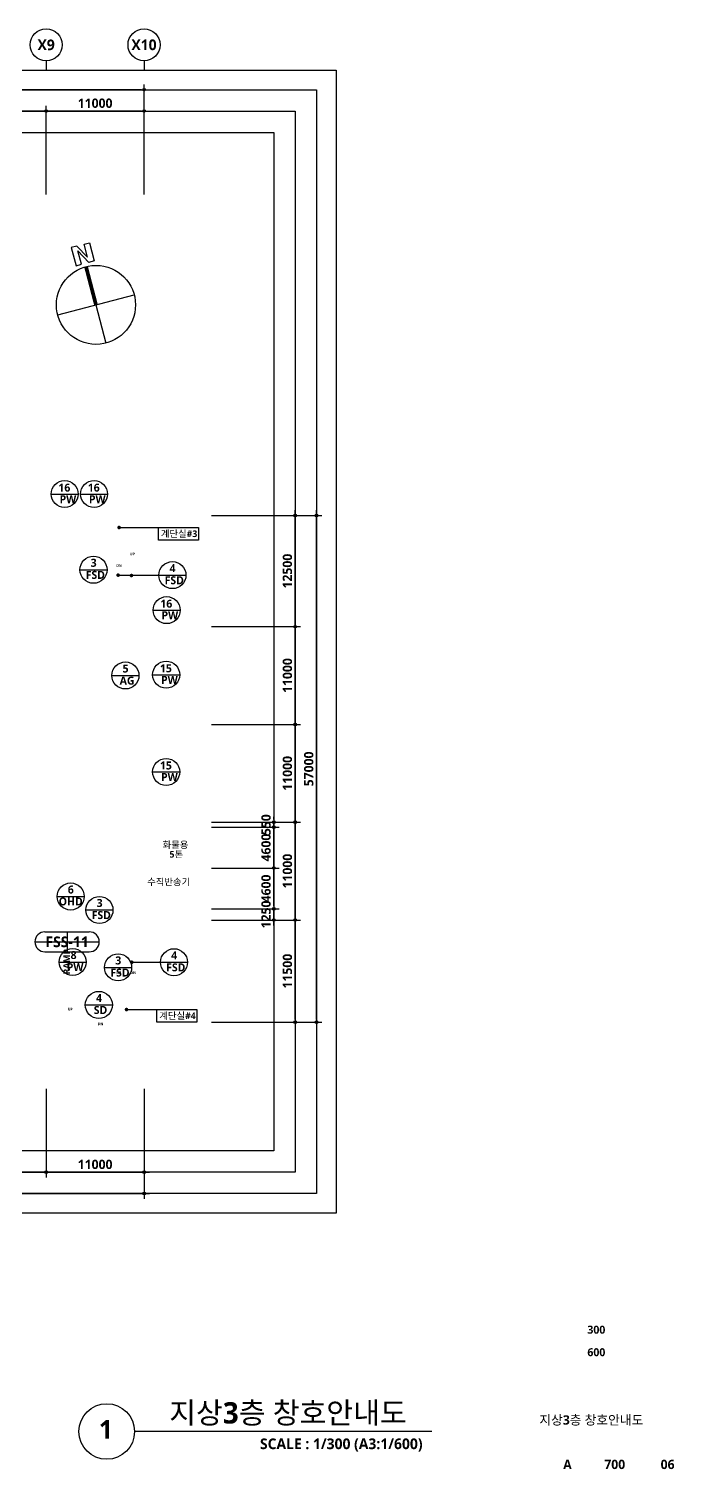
# Model space of a CAD drawing. Header units: millimetres. Extents: x 28132 to 190005487, y 7641 to 455456909.
# Drawn here: x 1177432 to 1249984, y 7641 to 169666 of the extents above; entities that cross this region are included whole.
import ezdxf
from ezdxf.enums import TextEntityAlignment as Align

# ---------------------------------------------------------------- set-up
doc = ezdxf.new("R2010")
doc.units = ezdxf.units.MM
doc.header["$LTSCALE"] = 400
doc.header["$MEASUREMENT"] = 0
doc.header["$PDSIZE"] = -10
doc.layers.get('0').update_dxf_attribs({"linetype": 'CONTINUOUS'})
doc.layers.get('Defpoints').update_dxf_attribs({"color": 153, "linetype": 'CONTINUOUS'})
for name, color, linetype in [('0_AW', 3, 'CONTINUOUS'), ('0_FSD', 1, 'CONTINUOUS'), ('0_FSS', 1, 'CONTINUOUS'), ('0_OHD', 2, 'CONTINUOUS'), ('0_SD', 4, 'CONTINUOUS'), ('0_SSD', 4, 'CONTINUOUS'), ('A-ANNO-TEXT2', 7, 'CONTINUOUS'), ('COL', 2, 'CONTINUOUS'), ('SYM', 8, 'CONTINUOUS'), ('X-SEC-종$0$A-ST-AXIS-BUB', 7, 'CONTINUOUS')]:
    doc.layers.add(name, color=color, linetype=linetype)
doc.layers.add('Defpoint', color=161, linetype='CONTINUOUS', plot=False)
doc.styles.add('SHP_신사리', font='NanumGothicBold.ttf')
doc.styles.add('송현플러스-돋움체', font='NanumGothicBold.ttf')
doc.dimstyles.new('SHP 600', dxfattribs={"dimscale": 300, "dimtxt": 3.5, "dimasz": 1, "dimexe": 2, "dimexo": 2, "dimgap": 1, "dimtad": 1, "dimdec": 0, "dimzin": 0, "dimdsep": 46, "dimtxsty": '송현플러스-돋움체', "dimblk": 'DIMDOT', "dimcen": 0.09, "dimclrt": 3, "dimadec": 0, "dimazin": 1, "dimtfac": 1, "dimtdec": 0, "dimtix": 1, "dimtmove": 2, "dimatfit": 0, "dimldrblk": 'DIMDOT', "dimfxl": 1, "dimtfillclr": 3, "dimtolj": 1, "dimtzin": 0, "dimarcsym": 0})

# ---------------------------------------------------------------- blocks, each defined once
blk = doc.blocks.new('DIMDOT')
at = {"color": 0}
blk.add_line((-2, 0), (2, 0), dxfattribs=at)
for radius in [0.5, 0.25]:
    blk.add_circle((0, 0), radius, dxfattribs=at)
blk = doc.blocks.new('*D51')
at = {"color": 0, "lineweight": -2}
for p, q in [((1091382, 151016), (1091382, 163416)), ((1190082, 162816), (1091682, 162816)), ((1190382, 151016), (1190382, 163416))]:
    blk.add_line(p, q, dxfattribs=at)
at = {"layer": 'Defpoints', "color": 0}
for p in [(1091382, 162816), (1091382, 150416), (1190382, 150416)]:
    blk.add_point(p, dxfattribs=at)
at = {"color": 0, "linetype": 'ByBlock', "lineweight": -2, "xscale": 300, "yscale": 300, "zscale": 300, "rotation": 180}
blk.add_blockref('DIMDOT', (1091382, 162816), dxfattribs=at)
at = {"color": 0, "linetype": 'ByBlock', "lineweight": -2, "xscale": 300, "yscale": 300, "zscale": 300}
blk.add_blockref('DIMDOT', (1190382, 162816), dxfattribs=at)
at = {"color": 3, "insert": (1140882, 163696), "char_height": 1050, "attachment_point": 5, "style": '송현플러스-돋움체'}
blk.add_mtext('\\A1;99000', dxfattribs=at)
blk = doc.blocks.new('*D59')
at = {"color": 0, "lineweight": -2}
for p, q in [((1168382, 151016), (1168382, 161016)), ((1179082, 160416), (1168682, 160416)), ((1179382, 151016), (1179382, 161016))]:
    blk.add_line(p, q, dxfattribs=at)
at = {"layer": 'Defpoints', "color": 0}
for p in [(1168382, 160416), (1168382, 150416), (1179382, 150416)]:
    blk.add_point(p, dxfattribs=at)
at = {"color": 0, "linetype": 'ByBlock', "lineweight": -2, "xscale": 300, "yscale": 300, "zscale": 300, "rotation": 180}
blk.add_blockref('DIMDOT', (1168382, 160416), dxfattribs=at)
at = {"color": 0, "linetype": 'ByBlock', "lineweight": -2, "xscale": 300, "yscale": 300, "zscale": 300}
blk.add_blockref('DIMDOT', (1179382, 160416), dxfattribs=at)
at = {"color": 3, "insert": (1173882, 161292), "char_height": 1050, "attachment_point": 5, "style": '송현플러스-돋움체'}
blk.add_mtext('\\A1;11000', dxfattribs=at)
blk = doc.blocks.new('*D60')
at = {"color": 0, "lineweight": -2}
for p, q in [((1179382, 151016), (1179382, 161016)), ((1190082, 160416), (1179682, 160416)), ((1190382, 151016), (1190382, 161016))]:
    blk.add_line(p, q, dxfattribs=at)
at = {"layer": 'Defpoints', "color": 0}
for p in [(1179382, 160416), (1179382, 150416), (1190382, 150416)]:
    blk.add_point(p, dxfattribs=at)
at = {"color": 0, "linetype": 'ByBlock', "lineweight": -2, "xscale": 300, "yscale": 300, "zscale": 300, "rotation": 180}
blk.add_blockref('DIMDOT', (1179382, 160416), dxfattribs=at)
at = {"color": 0, "linetype": 'ByBlock', "lineweight": -2, "xscale": 300, "yscale": 300, "zscale": 300}
blk.add_blockref('DIMDOT', (1190382, 160416), dxfattribs=at)
at = {"color": 3, "insert": (1184882, 161292), "char_height": 1050, "attachment_point": 5, "style": '송현플러스-돋움체'}
blk.add_mtext('\\A1;11000', dxfattribs=at)
blk = doc.blocks.new('X-SEC-종$0$A-ST-AXIS-BUB-1')
at = {"layer": 'X-SEC-종$0$A-ST-AXIS-BUB'}
blk.add_line((0, 350), (0, 0), dxfattribs=at)
blk.add_circle((0, 950), 600, dxfattribs=at)
blk = doc.blocks.new('dr-sy-018-D-M')
for p, q in [((-1, 16.4), (-2.5, 16.4)), ((-2.5, 16.4), (-2.5, 11.4)), ((-1, 16.4), (1, 12.8)), ((1, 12.8), (1, 16.4)), ((1, 16.4), (2.5, 16.4)), ((2.5, 16.4), (2.5, 11.4)), ((-1, 15.09), (1.05, 11.4)), ((-1, 11.4), (-1, 15.09)), ((-2.5, 11.4), (-1, 11.4)), ((2.5, 11.4), (1.05, 11.4)), ((-10.5, 0), (10.5, 0)), ((0, 0), (0, -10.5))]:
    blk.add_line(p, q)
at = {"const_width": 1}
blk.add_lwpolyline([(0, 10.5), (0, 0)], dxfattribs=at)
blk.add_circle((0, 0), 10.5)
blk = doc.blocks.new('*D316')
at = {"color": 0, "lineweight": -2}
for p, q in [((1197982, 114916), (1207982, 114916)), ((1207382, 102716), (1207382, 114616)), ((1197982, 102416), (1207982, 102416))]:
    blk.add_line(p, q, dxfattribs=at)
at = {"layer": 'Defpoints', "color": 0}
for p in [(1197382, 114916), (1207382, 114916), (1197382, 102416)]:
    blk.add_point(p, dxfattribs=at)
at = {"color": 0, "linetype": 'ByBlock', "lineweight": -2, "xscale": 300, "yscale": 300, "zscale": 300}
for p, rotation in [((1207382, 114916), 90), ((1207382, 102416), 270)]:
    blk.add_blockref('DIMDOT', p, dxfattribs=dict(at, rotation=rotation))
at = {"color": 3, "insert": (1206503, 108666), "char_height": 1050, "attachment_point": 5, "rotation": 90, "style": '송현플러스-돋움체'}
blk.add_mtext('\\A1;12500', dxfattribs=at)
blk = doc.blocks.new('*D317')
at = {"color": 0, "lineweight": -2}
for p, q in [((1197982, 102416), (1207982, 102416)), ((1207382, 91716), (1207382, 102116)), ((1197982, 91416), (1207982, 91416))]:
    blk.add_line(p, q, dxfattribs=at)
at = {"layer": 'Defpoints', "color": 0}
for p in [(1197382, 102416), (1207382, 102416), (1197382, 91416)]:
    blk.add_point(p, dxfattribs=at)
at = {"color": 0, "linetype": 'ByBlock', "lineweight": -2, "xscale": 300, "yscale": 300, "zscale": 300}
for p, rotation in [((1207382, 102416), 90), ((1207382, 91416), 270)]:
    blk.add_blockref('DIMDOT', p, dxfattribs=dict(at, rotation=rotation))
at = {"color": 3, "insert": (1206506, 96916), "char_height": 1050, "attachment_point": 5, "rotation": 90, "style": '송현플러스-돋움체'}
blk.add_mtext('\\A1;11000', dxfattribs=at)
blk = doc.blocks.new('*D318')
at = {"color": 0, "lineweight": -2}
for p, q in [((1197982, 91416), (1207982, 91416)), ((1207382, 80716), (1207382, 91116)), ((1197982, 80416), (1207982, 80416))]:
    blk.add_line(p, q, dxfattribs=at)
at = {"layer": 'Defpoints', "color": 0}
for p in [(1197382, 91416), (1207382, 91416), (1197382, 80416)]:
    blk.add_point(p, dxfattribs=at)
at = {"color": 0, "linetype": 'ByBlock', "lineweight": -2, "xscale": 300, "yscale": 300, "zscale": 300}
for p, rotation in [((1207382, 91416), 90), ((1207382, 80416), 270)]:
    blk.add_blockref('DIMDOT', p, dxfattribs=dict(at, rotation=rotation))
at = {"color": 3, "insert": (1206506, 85916), "char_height": 1050, "attachment_point": 5, "rotation": 90, "style": '송현플러스-돋움체'}
blk.add_mtext('\\A1;11000', dxfattribs=at)
blk = doc.blocks.new('*D319')
at = {"color": 0, "lineweight": -2}
for p, q in [((1197982, 80416), (1207982, 80416)), ((1207382, 69716), (1207382, 80116)), ((1197982, 69416), (1207982, 69416))]:
    blk.add_line(p, q, dxfattribs=at)
at = {"layer": 'Defpoints', "color": 0}
for p in [(1197382, 80416), (1207382, 80416), (1197382, 69416)]:
    blk.add_point(p, dxfattribs=at)
at = {"color": 0, "linetype": 'ByBlock', "lineweight": -2, "xscale": 300, "yscale": 300, "zscale": 300}
for p, rotation in [((1207382, 80416), 90), ((1207382, 69416), 270)]:
    blk.add_blockref('DIMDOT', p, dxfattribs=dict(at, rotation=rotation))
at = {"color": 3, "insert": (1206506, 74916), "char_height": 1050, "attachment_point": 5, "rotation": 90, "style": '송현플러스-돋움체'}
blk.add_mtext('\\A1;11000', dxfattribs=at)
blk = doc.blocks.new('*D320')
at = {"color": 0, "lineweight": -2}
for p, q in [((1197982, 69416), (1207982, 69416)), ((1207382, 58216), (1207382, 69116)), ((1197982, 57916), (1207982, 57916))]:
    blk.add_line(p, q, dxfattribs=at)
at = {"layer": 'Defpoints', "color": 0}
for p in [(1197382, 69416), (1207382, 69416), (1197382, 57916)]:
    blk.add_point(p, dxfattribs=at)
at = {"color": 0, "linetype": 'ByBlock', "lineweight": -2, "xscale": 300, "yscale": 300, "zscale": 300}
for p, rotation in [((1207382, 69416), 90), ((1207382, 57916), 270)]:
    blk.add_blockref('DIMDOT', p, dxfattribs=dict(at, rotation=rotation))
at = {"color": 3, "insert": (1206505, 63666), "char_height": 1050, "attachment_point": 5, "rotation": 90, "style": '송현플러스-돋움체'}
blk.add_mtext('\\A1;11500', dxfattribs=at)
blk = doc.blocks.new('*D321')
at = {"color": 0, "lineweight": -2}
for p, q in [((1204982, 80716), (1204982, 81016)), ((1197982, 80416), (1205582, 80416)), ((1197982, 79866), (1205582, 79866)), ((1204982, 79866), (1204982, 80416)), ((1204982, 79566), (1204982, 79266))]:
    blk.add_line(p, q, dxfattribs=at)
at = {"layer": 'Defpoints', "color": 0}
for p in [(1197382, 80416), (1197382, 79866), (1204982, 80416)]:
    blk.add_point(p, dxfattribs=at)
at = {"color": 0, "linetype": 'ByBlock', "lineweight": -2, "xscale": 300, "yscale": 300, "zscale": 300}
for p, rotation in [((1204982, 80416), 270), ((1204982, 79866), 90)]:
    blk.add_blockref('DIMDOT', p, dxfattribs=dict(at, rotation=rotation))
at = {"color": 3, "insert": (1204105, 80141), "char_height": 1050, "attachment_point": 5, "rotation": 90, "style": '송현플러스-돋움체'}
blk.add_mtext('\\A1;550', dxfattribs=at)
blk = doc.blocks.new('*D322')
at = {"color": 0, "lineweight": -2}
for p, q in [((1197982, 114916), (1210382, 114916)), ((1209782, 58216), (1209782, 114616)), ((1197982, 57916), (1210382, 57916))]:
    blk.add_line(p, q, dxfattribs=at)
at = {"layer": 'Defpoints', "color": 0}
for p in [(1197382, 114916), (1209782, 114916), (1197382, 57916)]:
    blk.add_point(p, dxfattribs=at)
at = {"color": 0, "linetype": 'ByBlock', "lineweight": -2, "xscale": 300, "yscale": 300, "zscale": 300}
for p, rotation in [((1209782, 114916), 90), ((1209782, 57916), 270)]:
    blk.add_blockref('DIMDOT', p, dxfattribs=dict(at, rotation=rotation))
at = {"color": 3, "insert": (1208905, 86416), "char_height": 1050, "attachment_point": 5, "rotation": 90, "style": '송현플러스-돋움체'}
blk.add_mtext('\\A1;57000', dxfattribs=at)
blk = doc.blocks.new('*D323')
at = {"color": 0, "lineweight": -2}
for p, q in [((1197982, 79866), (1205582, 79866)), ((1204982, 75566), (1204982, 79566)), ((1197982, 75266), (1205582, 75266))]:
    blk.add_line(p, q, dxfattribs=at)
at = {"layer": 'Defpoints', "color": 0}
for p in [(1197382, 79866), (1204982, 79866), (1197382, 75266)]:
    blk.add_point(p, dxfattribs=at)
at = {"color": 0, "linetype": 'ByBlock', "lineweight": -2, "xscale": 300, "yscale": 300, "zscale": 300}
for p, rotation in [((1204982, 79866), 90), ((1204982, 75266), 270)]:
    blk.add_blockref('DIMDOT', p, dxfattribs=dict(at, rotation=rotation))
at = {"color": 3, "insert": (1204102, 77566), "char_height": 1050, "attachment_point": 5, "rotation": 90, "style": '송현플러스-돋움체'}
blk.add_mtext('\\A1;4600', dxfattribs=at)
blk = doc.blocks.new('*D324')
at = {"color": 0, "lineweight": -2}
for p, q in [((1197982, 75266), (1205582, 75266)), ((1204982, 70966), (1204982, 74966)), ((1197982, 70666), (1205582, 70666))]:
    blk.add_line(p, q, dxfattribs=at)
at = {"layer": 'Defpoints', "color": 0}
for p in [(1197382, 75266), (1204982, 75266), (1197382, 70666)]:
    blk.add_point(p, dxfattribs=at)
at = {"color": 0, "linetype": 'ByBlock', "lineweight": -2, "xscale": 300, "yscale": 300, "zscale": 300}
for p, rotation in [((1204982, 75266), 90), ((1204982, 70666), 270)]:
    blk.add_blockref('DIMDOT', p, dxfattribs=dict(at, rotation=rotation))
at = {"color": 3, "insert": (1204102, 72966), "char_height": 1050, "attachment_point": 5, "rotation": 90, "style": '송현플러스-돋움체'}
blk.add_mtext('\\A1;4600', dxfattribs=at)
blk = doc.blocks.new('*D325')
at = {"color": 0, "lineweight": -2}
for p, q in [((1197982, 70666), (1205582, 70666)), ((1204982, 70966), (1204982, 71266)), ((1204982, 69416), (1204982, 70666)), ((1197982, 69416), (1205582, 69416)), ((1204982, 69116), (1204982, 68816))]:
    blk.add_line(p, q, dxfattribs=at)
at = {"layer": 'Defpoints', "color": 0}
for p in [(1197382, 70666), (1204982, 70666), (1197382, 69416)]:
    blk.add_point(p, dxfattribs=at)
at = {"color": 0, "linetype": 'ByBlock', "lineweight": -2, "xscale": 300, "yscale": 300, "zscale": 300}
for p, rotation in [((1204982, 70666), 270), ((1204982, 69416), 90)]:
    blk.add_blockref('DIMDOT', p, dxfattribs=dict(at, rotation=rotation))
at = {"color": 3, "insert": (1204103, 70041), "char_height": 1050, "attachment_point": 5, "rotation": 90, "style": '송현플러스-돋움체'}
blk.add_mtext('\\A1;1250', dxfattribs=at)
blk = doc.blocks.new('*D333')
at = {"color": 0, "lineweight": -2}
for p, q in [((1168382, 50445), (1168382, 40445)), ((1179382, 50445), (1179382, 40445)), ((1168682, 41045), (1179082, 41045))]:
    blk.add_line(p, q, dxfattribs=at)
at = {"layer": 'Defpoints', "color": 0}
for p in [(1168382, 51045), (1179382, 51045), (1179382, 41045)]:
    blk.add_point(p, dxfattribs=at)
at = {"color": 0, "linetype": 'ByBlock', "lineweight": -2, "xscale": 300, "yscale": 300, "zscale": 300, "rotation": 180}
blk.add_blockref('DIMDOT', (1168382, 41045), dxfattribs=at)
at = {"color": 0, "linetype": 'ByBlock', "lineweight": -2, "xscale": 300, "yscale": 300, "zscale": 300}
blk.add_blockref('DIMDOT', (1179382, 41045), dxfattribs=at)
at = {"color": 3, "insert": (1173882, 41921), "char_height": 1050, "attachment_point": 5, "style": '송현플러스-돋움체'}
blk.add_mtext('\\A1;11000', dxfattribs=at)
blk = doc.blocks.new('*D334')
at = {"color": 0, "lineweight": -2}
for p, q in [((1179382, 50445), (1179382, 40445)), ((1190382, 50445), (1190382, 40445)), ((1179682, 41045), (1190082, 41045))]:
    blk.add_line(p, q, dxfattribs=at)
at = {"layer": 'Defpoints', "color": 0}
for p in [(1179382, 51045), (1190382, 51045), (1190382, 41045)]:
    blk.add_point(p, dxfattribs=at)
at = {"color": 0, "linetype": 'ByBlock', "lineweight": -2, "xscale": 300, "yscale": 300, "zscale": 300, "rotation": 180}
blk.add_blockref('DIMDOT', (1179382, 41045), dxfattribs=at)
at = {"color": 0, "linetype": 'ByBlock', "lineweight": -2, "xscale": 300, "yscale": 300, "zscale": 300}
blk.add_blockref('DIMDOT', (1190382, 41045), dxfattribs=at)
at = {"color": 3, "insert": (1184882, 41921), "char_height": 1050, "attachment_point": 5, "style": '송현플러스-돋움체'}
blk.add_mtext('\\A1;11000', dxfattribs=at)
blk = doc.blocks.new('*D335')
at = {"color": 0, "lineweight": -2}
for p, q in [((1091382, 50445), (1091382, 38045)), ((1190382, 50445), (1190382, 38045)), ((1091682, 38645), (1190082, 38645))]:
    blk.add_line(p, q, dxfattribs=at)
at = {"layer": 'Defpoints', "color": 0}
for p in [(1091382, 51045), (1190382, 51045), (1190382, 38645)]:
    blk.add_point(p, dxfattribs=at)
at = {"color": 0, "linetype": 'ByBlock', "lineweight": -2, "xscale": 300, "yscale": 300, "zscale": 300, "rotation": 180}
blk.add_blockref('DIMDOT', (1091382, 38645), dxfattribs=at)
at = {"color": 0, "linetype": 'ByBlock', "lineweight": -2, "xscale": 300, "yscale": 300, "zscale": 300}
blk.add_blockref('DIMDOT', (1190382, 38645), dxfattribs=at)
at = {"color": 3, "insert": (1140882, 39524), "char_height": 1050, "attachment_point": 5, "style": '송현플러스-돋움체'}
blk.add_mtext('\\A1;99000', dxfattribs=at)
blk = doc.blocks.new('G$CD5972F42')
at = {"layer": '0_FSS'}
for p, q in [((1120, 2240, 0), (6108, 2240, 0)), ((1120, 0, 0), (6108, 0, 0))]:
    blk.add_line(p, q, dxfattribs=at)
for centre, start, end in [((1120, 1120, 0), 90, 270), ((6108, 1120, 0), 270, 90)]:
    blk.add_arc(centre, 1120, start, end, dxfattribs=at)
at = {"layer": 'Defpoints'}
for p, q in [((3614, 2240, 0), (3614, 0, 0)), ((0, 1120, 0), (7228, 1120, 0))]:
    blk.add_line(p, q, dxfattribs=at)

msp = doc.modelspace()

# ---------------------------------------------------------------- linework, layer by layer
at = {"const_width": 200}
for points in [[(1187370.3, 108212.3, 1), (1187570.3, 108212.3, 1)], [(1188870.3, 108167.3, 1), (1189070.3, 108167.3, 1)], [(1188909.4, 64666.3, 1), (1189109.4, 64666.3, 1)]]:
    msp.add_lwpolyline(points, format="xyb", close=True, dxfattribs=at)
for points in [[(1187470.3, 108212.3), (1192055.6, 108212.3)], [(1189009.4, 64666.3), (1192228.4, 64666.3)]]:
    msp.add_lwpolyline(points)
at = {"layer": '0_AW'}
msp.add_line((1186770.4, 96925.2), (1189811.8, 96925.2), dxfattribs=at)
msp.add_circle((1188291.1, 96925.2), 1520.7, dxfattribs=at)
at = {"layer": '0_FSD'}
for p, q in [((1183180.9, 108815.9), (1186222.2, 108815.9)), ((1192055.6, 108212.3), (1195096.9, 108212.3)), ((1183852.6, 70548.2), (1186893.9, 70548.2)), ((1185949.4, 64084.5), (1188990.7, 64084.5)), ((1192228.4, 64666.3), (1195269.7, 64666.3))]:
    msp.add_line(p, q, dxfattribs=at)
for centre in [(1184701.5, 108815.9), (1193576.2, 108212.3), (1185373.2, 70548.2), (1187470.1, 64084.5), (1193749, 64666.3)]:
    msp.add_circle(centre, 1520.7, dxfattribs=at)
at = {"layer": '0_OHD'}
msp.add_line((1180611.3, 72059.6), (1183652.6, 72059.6), dxfattribs=at)
msp.add_circle((1182131.9, 72059.6), 1520.7, dxfattribs=at)
at = {"layer": '0_SD'}
for p, q in [((1179944, 117330.9), (1182985.3, 117330.9)), ((1183246, 117330.9), (1186287.3, 117330.9)), ((1191402.5, 104274.2), (1194443.8, 104274.2)), ((1191354.5, 97005.3), (1194395.8, 97005.3)), ((1191354.5, 86074.8), (1194395.8, 86074.8)), ((1183784.6, 59867.4), (1186825.9, 59867.4))]:
    msp.add_line(p, q, dxfattribs=at)
for centre in [(1181464.7, 117330.9), (1184766.6, 117330.9), (1192923.2, 104274.2), (1192875.1, 97005.3), (1192875.1, 86074.8), (1185305.3, 59867.4)]:
    msp.add_circle(centre, 1520.7, dxfattribs=at)
at = {"layer": '0_SSD'}
msp.add_line((1180840.5, 64691.3), (1183881.8, 64691.3), dxfattribs=at)
msp.add_circle((1182361.2, 64691.3), 1520.7, dxfattribs=at)
at = {"layer": 'COL'}
msp.add_line((1222757.1, 11877.9), (1189318.4, 11877.9), dxfattribs=at)
msp.add_circle((1186194.7, 11877.9), 3123.7, dxfattribs=at)
at = {"layer": 'Defpoint'}
for points in [[(1211981.8, 36444.9), (1040781.8, 36444.9), (1040781.8, 165016.3), (1211981.8, 165016.3)], [(1209781.8, 38644.9), (1042981.8, 38644.9), (1042981.8, 162816.3), (1209781.8, 162816.3)], [(1207381.8, 41044.9), (1045381.8, 41044.9), (1045381.8, 160416.3), (1207381.8, 160416.3)], [(1204981.8, 43444.9), (1047781.8, 43444.9), (1047781.8, 158016.3), (1204981.8, 158016.3)]]:
    msp.add_lwpolyline(points, close=True, dxfattribs=at)
at = {"layer": 'SYM', "const_width": 200}
for points in [[(1187476.8, 113570.3, 1), (1187676.8, 113570.3, 1)], [(1188312.8, 59345.3, 1), (1188512.8, 59345.3, 1)]]:
    msp.add_lwpolyline(points, format="xyb", close=True, dxfattribs=at)
at = {"layer": 'SYM'}
for points in [[(1187576.8, 113570.3), (1191992.8, 113570.3)], [(1188412.8, 59345.3), (1191812.8, 59345.3)]]:
    msp.add_lwpolyline(points, dxfattribs=at)
for points in [[(1191992.8, 113570.3), (1196502.8, 113570.3), (1196502.8, 112140.3), (1191992.8, 112140.3)], [(1191812.8, 59345.3), (1196322.8, 59345.3), (1196322.8, 57915.3), (1191812.8, 57915.3)]]:
    msp.add_lwpolyline(points, close=True, dxfattribs=at)

# ---------------------------------------------------------------- block references
at = {"xscale": 423.3600000000444, "yscale": 423.3600000000444, "zscale": 423.3600000000444, "rotation": 14.62512501076412}
msp.add_blockref('dr-sy-018-D-M', (1184982.9, 138611.2), dxfattribs=at)
msp.add_blockref('G$CD5972F42', (1178121.8, 65842.7))
at = {"layer": 'X-SEC-종$0$A-ST-AXIS-BUB', "xscale": 3, "yscale": 3, "zscale": 3}
for p in [(1179381.8, 165016.3), (1190381.8, 165016.3)]:
    msp.add_blockref('X-SEC-종$0$A-ST-AXIS-BUB-1', p, dxfattribs=at)

# ---------------------------------------------------------------- texts
at = {"layer": '0_AW', "style": '송현플러스-돋움체'}
for s, p in [('5', (1187973.9, 97258.6)), ('AG', (1187647.5, 95898.6))]:
    msp.add_text(s, height=900, dxfattribs=at).set_placement(p)
at = {"layer": '0_FSD', "style": '송현플러스-돋움체'}
for s, p in [('FSD', (1183827.8, 107789.4)), ('3', (1184384.3, 109149.4)), ('4', (1193259, 108545.7)), ('FSD', (1192702.5, 107185.7)), ('3', (1185056, 70881.6)), ('FSD', (1184499.5, 69521.7)), ('3', (1187152.9, 64418)), ('4', (1193431.8, 64999.8)), ('FSD', (1186596.4, 63058)), ('FSD', (1192875.3, 63639.8))]:
    msp.add_text(s, height=900, dxfattribs=at).set_placement(p)
at = {"layer": '0_FSS', "style": 'SHP_신사리'}
msp.add_text('FSS-11', height=1200, dxfattribs=at).set_placement((1181736, 66962.7), align=Align.MIDDLE_CENTER)
at = {"layer": '0_OHD', "style": '송현플러스-돋움체'}
for s, p in [('6', (1181814.7, 72393)), ('OHD', (1180794, 71055.2))]:
    msp.add_text(s, height=900, dxfattribs=at).set_placement(p)
at = {"layer": '0_SD', "style": '송현플러스-돋움체'}
for s, p in [('16', (1180756.8, 117607.6)), ('16', (1184058.8, 117607.6)), ('PW', (1180893.5, 116304.4)), ('PW', (1184195.4, 116304.4)), ('16', (1192215.3, 104550.9)), ('PW', (1192351.9, 103247.7)), ('15', (1192167.3, 97281.9)), ('PW', (1192303.9, 95978.7)), ('15', (1192167.3, 86351.5)), ('PW', (1192303.9, 85048.3)), ('4', (1184988.1, 60200.8)), ('SD', (1184734.1, 58840.9))]:
    msp.add_text(s, height=900, dxfattribs=at).set_placement(p)
at = {"layer": '0_SSD', "style": '송현플러스-돋움체'}
for s, p in [('8', (1182129.3, 65024.8)), ('PW', (1181700.8, 63664.8))]:
    msp.add_text(s, height=900, dxfattribs=at).set_placement(p)
at = {"layer": 'A-ANNO-TEXT2', "style": '송현플러스-돋움체'}
for s, height, p in [('계단실#3', 750, (1192281.6, 112490.1)), ('UP', 300, (1188791.8, 110444.5)), ('DN', 300, (1187266.7, 109144.4)), ('화물용', 750, (1192467.8, 77498.1)), ('5톤', 750, (1193245.2, 76437.8)), ('수직반송기', 750, (1190738.4, 73329.4, 0)), ('UP', 300, (1187259.6, 63333.4)), ('DN', 300, (1188866.6, 63333.4)), ('UP', 300, (1181803.6, 59239.3)), ('계단실#4', 750, (1192101.6, 58265.1)), ('DN', 300, (1185180.4, 57585.6)), ('지상3층 창호안내도', 2400, (1193216.6, 12776.9)), ('1', 2100, (1185309.2, 11061)), ('SCALE : 1/300 (A3:1/600)', 1200, (1203419.1, 9896.4))]:
    msp.add_text(s, height=height, dxfattribs=at).set_placement(p)
msp.add_text('RAMP', height=750, rotation=90, dxfattribs=at).set_placement((1182056.1, 63292.8))
for s, height, p in [('300', 900, (1241235.5, 23333.4)), ('600', 900, (1241235.5, 20800.2)), ('지상3층 창호안내도', 1050, (1240670.3, 13191.8)), ('A', 1050, (1237987.6, 8181.3)), ('700', 1050, (1243300.8, 8181.3)), ('06', 1050, (1249247.3, 8181.3))]:
    msp.add_text(s, height=height, dxfattribs=at).set_placement(p, align=Align.MIDDLE)
at = {"layer": 'X-SEC-종$0$A-ST-AXIS-BUB', "style": '송현플러스-돋움체'}
for s, p in [('X9', (1179381.8, 167866.3)), ('X10', (1190381.8, 167866.3))]:
    msp.add_text(s, height=1200, dxfattribs=at).set_placement(p, align=Align.MIDDLE_CENTER)

# ---------------------------------------------------------------- dimensions: what is measured, and where the dimension line sits
for base, p1, p2, picture, middle in [((1091381.8, 162816.3), (1190381.8, 150416.3), (1091381.8, 150416.3), '*D51', (1140881.8, 163695.8)), ((1168381.8, 160416.3), (1179381.8, 150416.3), (1168381.8, 150416.3), '*D59', (1173881.8, 161292.1)), ((1179381.8, 160416.3), (1190381.8, 150416.3), (1179381.8, 150416.3), '*D60', (1184881.8, 161292.1))]:
    dim = msp.add_linear_dim(base=base, p1=p1, p2=p2, dimstyle='SHP 600')
    dim.commit()
    dim.dimension.update_dxf_attribs({"geometry": picture, "text_midpoint": middle})
for base, p1, p2, angle, picture, middle in [((1207381.8, 114916.3), (1197381.8, 102416.3), (1197381.8, 114916.3), 270, '*D316', (1206503.1, 108666.3)), ((1209781.8, 114916.3), (1197381.8, 57916.3), (1197381.8, 114916.3), 270, '*D322', (1208904.6, 86416.3)), ((1207381.8, 102416.3), (1197381.8, 91416.3), (1197381.8, 102416.3), 270, '*D317', (1206506.1, 96916.3)), ((1207381.8, 91416.3), (1197381.8, 80416.3), (1197381.8, 91416.3), 270, '*D318', (1206506.1, 85916.3)), ((1204981.8, 80416.3), (1197381.8, 79866.3), (1197381.8, 80416.3), 270, '*D321', (1204104.6, 80141.3)), ((1207381.8, 80416.3), (1197381.8, 69416.3), (1197381.8, 80416.3), 270, '*D319', (1206506.1, 74916.3)), ((1204981.8, 79866.3), (1197381.8, 75266.3), (1197381.8, 79866.3), 270, '*D323', (1204102.4, 77566.3)), ((1204981.8, 75266.3), (1197381.8, 70666.3), (1197381.8, 75266.3), 270, '*D324', (1204102.4, 72966.3)), ((1204981.8, 70666.3), (1197381.8, 69416.3), (1197381.8, 70666.3), 270, '*D325', (1204103.1, 70041.3)), ((1207381.8, 69416.3), (1197381.8, 57916.3), (1197381.8, 69416.3), 270, '*D320', (1206504.6, 63666.3)), ((1190381.8, 38644.9), (1091381.8, 51044.9), (1190381.8, 51044.9), 180, '*D335', (1140881.8, 39524.3)), ((1179381.8, 41044.9), (1168381.8, 51044.9), (1179381.8, 51044.9), 180, '*D333', (1173881.8, 41920.6)), ((1190381.8, 41044.9), (1179381.8, 51044.9), (1190381.8, 51044.9), 180, '*D334', (1184881.8, 41920.6))]:
    dim = msp.add_linear_dim(base=base, p1=p1, p2=p2, angle=angle, dimstyle='SHP 600')
    dim.commit()
    dim.dimension.update_dxf_attribs({"geometry": picture, "text_midpoint": middle})

doc.saveas('drawing.dxf')
